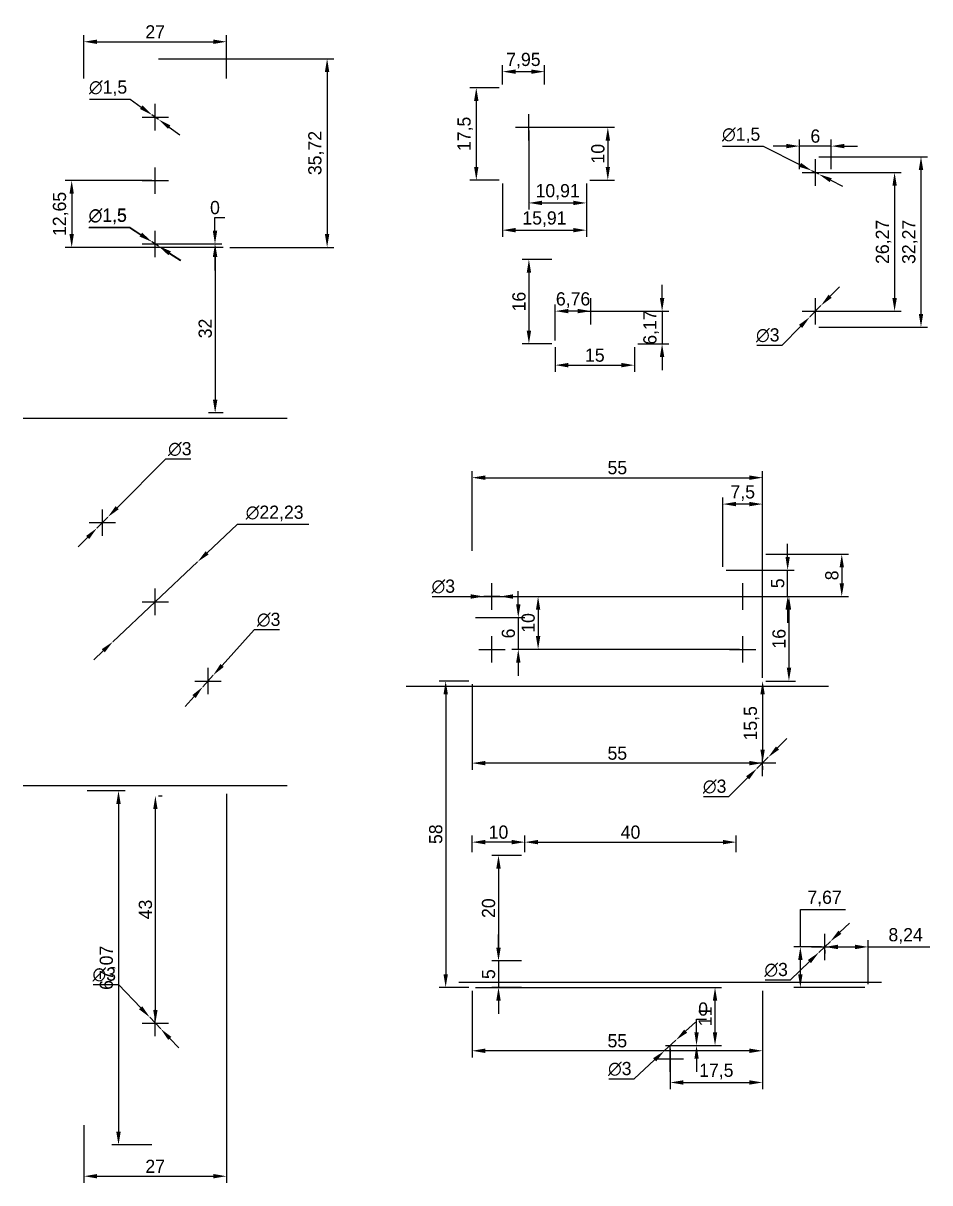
# Model space of a CAD drawing. Header units: millimetres. Extents: x 53 to 326, y 47 to 445.
# Drawn here: x 78.2 to 249.9, y 225 to 444.5 of the extents above; entities that cross this region are included whole.
import ezdxf

# ---------------------------------------------------------------- set-up
doc = ezdxf.new("R2010")
doc.units = ezdxf.units.MM
doc.header["$PDMODE"] = 34
doc.header["$PDSIZE"] = 3
doc.layers.add('Dimension', color=7, linetype='Continuous')
doc.dimstyles.new('ISO-25', dxfattribs={"dimtxt": 2.5, "dimasz": 2.5, "dimexe": 1.25, "dimexo": 0.625, "dimtad": 1, "dimtoh": 1, "dimtxsty": 'Standard', "dimcen": 2.5, "dimadec": 0, "dimazin": 0, "dimtfac": 1, "dimtmove": 0, "dimatfit": 3, "dimfxl": 0, "dimarcsym": 0})

# ---------------------------------------------------------------- blocks, each defined once
blk = doc.blocks.new('*D36')
at = {"layer": 'Defpoints', "color": 0}
for p in [(103.21, 437.82), (116.71, 402.1, 3), (135.76, 402.1)]:
    blk.add_point(p, dxfattribs=at)
at = {"layer": 'Dimension', "color": 0, "lineweight": -2}
for p, q in [((103.84, 437.82), (137.01, 437.82)), ((135.76, 435.32), (135.76, 404.6)), ((117.34, 402.1), (137.01, 402.1))]:
    blk.add_line(p, q, dxfattribs=at)
at = {"layer": 'Dimension', "color": 0}
for points in [[(135.34, 435.32), (136.17, 435.32), (135.76, 437.82)], [(135.34, 404.6), (136.17, 404.6), (135.76, 402.1)]]:
    blk.add_solid(points, dxfattribs=at)
at = {"layer": 'Dimension', "color": 0, "insert": (133.67, 419.96), "char_height": 2.5, "attachment_point": 5, "rotation": 90}
blk.add_mtext('35,72', dxfattribs=at)
blk = doc.blocks.new('*D37')
at = {"layer": 'Defpoints', "color": 0}
for p in [(218.21, 358.5), (163.21, 344), (218.21, 344)]:
    blk.add_point(p, dxfattribs=at)
at = {"layer": 'Dimension', "color": 0, "lineweight": -2}
for p, q in [((163.21, 344.63), (163.21, 359.75)), ((165.71, 358.5), (215.71, 358.5)), ((218.21, 344.63), (218.21, 359.75))]:
    blk.add_line(p, q, dxfattribs=at)
at = {"layer": 'Dimension', "color": 0}
for points in [[(165.71, 358.92), (165.71, 358.08), (163.21, 358.5)], [(215.71, 358.92), (215.71, 358.08), (218.21, 358.5)]]:
    blk.add_solid(points, dxfattribs=at)
at = {"layer": 'Dimension', "color": 0, "insert": (190.71, 360.38), "char_height": 2.5, "attachment_point": 5}
blk.add_mtext('55', dxfattribs=at)
blk = doc.blocks.new('*D38')
at = {"layer": 'Defpoints', "color": 0}
for p in [(210.71, 353.5), (210.71, 341, 3), (218.21, 320, 3)]:
    blk.add_point(p, dxfattribs=at)
at = {"layer": 'Dimension', "color": 0, "lineweight": -2}
for p, q in [((210.71, 341.63), (210.71, 354.75)), ((215.71, 353.5), (213.21, 353.5)), ((218.21, 320.63), (218.21, 354.75))]:
    blk.add_line(p, q, dxfattribs=at)
at = {"layer": 'Dimension', "color": 0}
for points in [[(213.21, 353.92), (213.21, 353.08), (210.71, 353.5)], [(215.71, 353.92), (215.71, 353.08), (218.21, 353.5)]]:
    blk.add_solid(points, dxfattribs=at)
at = {"layer": 'Dimension', "color": 0, "insert": (214.46, 355.58), "char_height": 2.5, "attachment_point": 5}
blk.add_mtext('7,5', dxfattribs=at)
blk = doc.blocks.new('*D39')
at = {"layer": 'Defpoints', "color": 0}
for p in [(218.21, 344), (212.96, 336), (233.21, 336)]:
    blk.add_point(p, dxfattribs=at)
at = {"layer": 'Dimension', "color": 0, "lineweight": -2}
for p, q in [((218.84, 344), (234.46, 344)), ((233.21, 341.5), (233.21, 338.5)), ((213.59, 336), (234.46, 336))]:
    blk.add_line(p, q, dxfattribs=at)
at = {"layer": 'Dimension', "color": 0}
for points in [[(232.8, 341.5), (233.63, 341.5), (233.21, 344)], [(232.8, 338.5), (233.63, 338.5), (233.21, 336)]]:
    blk.add_solid(points, dxfattribs=at)
at = {"layer": 'Dimension', "color": 0, "insert": (231.34, 340), "char_height": 2.5, "attachment_point": 5, "rotation": 90}
blk.add_mtext('8', dxfattribs=at)
blk = doc.blocks.new('*D40')
at = {"layer": 'Defpoints', "color": 0}
for p in [(210.71, 341, 3), (222.96, 341), (212.96, 336)]:
    blk.add_point(p, dxfattribs=at)
at = {"layer": 'Dimension', "color": 0, "lineweight": -2}
for p, q in [((222.96, 343.5), (222.96, 346)), ((211.34, 341), (224.21, 341)), ((222.96, 336), (222.96, 341)), ((213.59, 336), (224.21, 336)), ((222.96, 333.5), (222.96, 331))]:
    blk.add_line(p, q, dxfattribs=at)
at = {"layer": 'Dimension', "color": 0}
for points in [[(222.55, 343.5), (223.38, 343.5), (222.96, 341)], [(222.55, 333.5), (223.38, 333.5), (222.96, 336)]]:
    blk.add_solid(points, dxfattribs=at)
at = {"layer": 'Dimension', "color": 0, "insert": (221.09, 338.5), "char_height": 2.5, "attachment_point": 5, "rotation": 90}
blk.add_mtext('5', dxfattribs=at)
blk = doc.blocks.new('*D41')
at = {"layer": 'Defpoints', "color": 0}
for p in [(166.96, 336), (175.71, 326), (214.46, 326)]:
    blk.add_point(p, dxfattribs=at)
at = {"layer": 'Dimension', "color": 0, "lineweight": -2}
for p, q in [((167.59, 336), (176.96, 336)), ((175.71, 333.5), (175.71, 328.5)), ((213.84, 326), (174.46, 326))]:
    blk.add_line(p, q, dxfattribs=at)
at = {"layer": 'Dimension', "color": 0}
for points in [[(175.3, 333.5), (176.13, 333.5), (175.71, 336)], [(175.3, 328.5), (176.13, 328.5), (175.71, 326)]]:
    blk.add_solid(points, dxfattribs=at)
at = {"layer": 'Dimension', "color": 0, "insert": (173.84, 331), "char_height": 2.5, "attachment_point": 5, "rotation": 90}
blk.add_mtext('10', dxfattribs=at)
blk = doc.blocks.new('*D42')
at = {"layer": 'Defpoints', "color": 0}
for p in [(163.21, 332), (171.96, 326), (214.46, 326)]:
    blk.add_point(p, dxfattribs=at)
at = {"layer": 'Dimension', "color": 0, "lineweight": -2}
for p, q in [((171.96, 334.5), (171.96, 337)), ((163.84, 332), (173.21, 332)), ((171.96, 332), (171.96, 326)), ((213.84, 326), (170.71, 326)), ((171.96, 323.5), (171.96, 321))]:
    blk.add_line(p, q, dxfattribs=at)
at = {"layer": 'Dimension', "color": 0}
for points in [[(171.55, 334.5), (172.38, 334.5), (171.96, 332)], [(171.55, 323.5), (172.38, 323.5), (171.96, 326)]]:
    blk.add_solid(points, dxfattribs=at)
at = {"layer": 'Dimension', "color": 0, "insert": (170.09, 329), "char_height": 2.5, "attachment_point": 5, "rotation": 90}
blk.add_mtext('6', dxfattribs=at)
blk = doc.blocks.new('*D43')
at = {"layer": 'Defpoints', "color": 0}
for p in [(166.96, 336), (218.21, 320, 3), (223.21, 320)]:
    blk.add_point(p, dxfattribs=at)
at = {"layer": 'Dimension', "color": 0, "lineweight": -2}
for p, q in [((167.59, 336), (224.46, 336)), ((223.21, 333.5), (223.21, 322.5)), ((218.84, 320), (224.46, 320))]:
    blk.add_line(p, q, dxfattribs=at)
at = {"layer": 'Dimension', "color": 0}
for points in [[(222.8, 333.5), (223.63, 333.5), (223.21, 336)], [(222.8, 322.5), (223.63, 322.5), (223.21, 320)]]:
    blk.add_solid(points, dxfattribs=at)
at = {"layer": 'Dimension', "color": 0, "insert": (221.34, 328), "char_height": 2.5, "attachment_point": 5, "rotation": 90}
blk.add_mtext('16', dxfattribs=at)
blk = doc.blocks.new('*D44')
at = {"layer": 'Defpoints', "color": 0}
for p in [(163.21, 262), (209.21, 262), (199.21, 251)]:
    blk.add_point(p, dxfattribs=at)
at = {"layer": 'Dimension', "color": 0, "lineweight": -2}
for p, q in [((163.84, 262), (210.46, 262)), ((209.21, 253.5), (209.21, 259.5)), ((199.84, 251), (210.46, 251))]:
    blk.add_line(p, q, dxfattribs=at)
at = {"layer": 'Dimension', "color": 0}
for points in [[(208.8, 259.5), (209.63, 259.5), (209.21, 262)], [(208.8, 253.5), (209.63, 253.5), (209.21, 251)]]:
    blk.add_solid(points, dxfattribs=at)
at = {"layer": 'Dimension', "color": 0, "insert": (207.34, 256.5), "char_height": 2.5, "attachment_point": 5, "rotation": 90}
blk.add_mtext('11', dxfattribs=at)
blk = doc.blocks.new('*D45')
at = {"layer": 'Defpoints', "color": 0}
for p in [(163.21, 262), (218.21, 262), (163.21, 250)]:
    blk.add_point(p, dxfattribs=at)
at = {"layer": 'Dimension', "color": 0, "lineweight": -2}
for p, q in [((163.21, 261.38), (163.21, 248.75)), ((218.21, 261.38), (218.21, 248.75)), ((215.71, 250), (165.71, 250))]:
    blk.add_line(p, q, dxfattribs=at)
at = {"layer": 'Dimension', "color": 0}
for points in [[(165.71, 250.42), (165.71, 249.58), (163.21, 250)], [(215.71, 250.42), (215.71, 249.58), (218.21, 250)]]:
    blk.add_solid(points, dxfattribs=at)
at = {"layer": 'Dimension', "color": 0, "insert": (190.71, 251.88), "char_height": 2.5, "attachment_point": 5}
blk.add_mtext('55', dxfattribs=at)
blk = doc.blocks.new('*D46')
at = {"layer": 'Defpoints', "color": 0}
for p in [(218.21, 262), (200.71, 251), (218.21, 244)]:
    blk.add_point(p, dxfattribs=at)
at = {"layer": 'Dimension', "color": 0, "lineweight": -2}
for p, q in [((218.21, 261.38), (218.21, 242.75)), ((200.71, 250.38), (200.71, 242.75)), ((203.21, 244), (215.71, 244))]:
    blk.add_line(p, q, dxfattribs=at)
at = {"layer": 'Dimension', "color": 0}
for points in [[(203.21, 244.42), (203.21, 243.58), (200.71, 244)], [(215.71, 244.42), (215.71, 243.58), (218.21, 244)]]:
    blk.add_solid(points, dxfattribs=at)
at = {"layer": 'Dimension', "color": 0, "insert": (209.46, 246.08), "char_height": 2.5, "attachment_point": 5}
blk.add_mtext('17,5', dxfattribs=at)
blk = doc.blocks.new('*D47')
at = {"layer": 'Defpoints', "color": 0}
for p in [(199.21, 251), (200.71, 251), (205.71, 251)]:
    blk.add_point(p, dxfattribs=at)
at = {"layer": 'Dimension', "color": 0, "lineweight": -2}
for p, q in [((205.71, 253.5), (205.71, 256)), ((205.71, 256), (207.59, 256)), ((199.84, 251), (206.96, 251)), ((201.34, 251), (206.96, 251)), ((205.71, 248.5), (205.71, 246))]:
    blk.add_line(p, q, dxfattribs=at)
at = {"layer": 'Dimension', "color": 0}
for points in [[(205.3, 253.5), (206.13, 253.5), (205.71, 251)], [(205.3, 248.5), (206.13, 248.5), (205.71, 251)]]:
    blk.add_solid(points, dxfattribs=at)
at = {"layer": 'Dimension', "color": 0, "insert": (206.96, 257.88), "char_height": 2.5, "attachment_point": 5}
blk.add_mtext('0', dxfattribs=at)
blk = doc.blocks.new('*D48')
at = {"layer": 'Defpoints', "color": 0}
for p in [(173.21, 287), (168.21, 267), (173.21, 267)]:
    blk.add_point(p, dxfattribs=at)
at = {"layer": 'Dimension', "color": 0, "lineweight": -2}
for p, q in [((172.59, 287), (166.96, 287)), ((168.21, 284.5), (168.21, 269.5)), ((172.59, 267), (166.96, 267))]:
    blk.add_line(p, q, dxfattribs=at)
at = {"layer": 'Dimension', "color": 0}
for points in [[(167.8, 284.5), (168.63, 284.5), (168.21, 287)], [(167.8, 269.5), (168.63, 269.5), (168.21, 267)]]:
    blk.add_solid(points, dxfattribs=at)
at = {"layer": 'Dimension', "color": 0, "insert": (166.34, 277), "char_height": 2.5, "attachment_point": 5, "rotation": 90}
blk.add_mtext('20', dxfattribs=at)
blk = doc.blocks.new('*D49')
at = {"layer": 'Defpoints', "color": 0}
for p in [(213.21, 289.5), (173.21, 287), (213.21, 287)]:
    blk.add_point(p, dxfattribs=at)
at = {"layer": 'Dimension', "color": 0, "lineweight": -2}
for p, q in [((173.21, 287.62), (173.21, 290.75)), ((213.21, 287.62), (213.21, 290.75)), ((175.71, 289.5), (210.71, 289.5))]:
    blk.add_line(p, q, dxfattribs=at)
at = {"layer": 'Dimension', "color": 0}
for points in [[(175.71, 289.92), (175.71, 289.08), (173.21, 289.5)], [(210.71, 289.92), (210.71, 289.08), (213.21, 289.5)]]:
    blk.add_solid(points, dxfattribs=at)
at = {"layer": 'Dimension', "color": 0, "insert": (193.21, 291.38), "char_height": 2.5, "attachment_point": 5}
blk.add_mtext('40', dxfattribs=at)
blk = doc.blocks.new('*D50')
at = {"layer": 'Defpoints', "color": 0}
for p in [(173.21, 267), (168.21, 262), (173.21, 262)]:
    blk.add_point(p, dxfattribs=at)
at = {"layer": 'Dimension', "color": 0, "lineweight": -2}
for p, q in [((168.21, 269.5), (168.21, 272)), ((172.59, 267), (166.96, 267)), ((168.21, 267), (168.21, 262)), ((172.59, 262), (166.96, 262)), ((168.21, 259.5), (168.21, 257))]:
    blk.add_line(p, q, dxfattribs=at)
at = {"layer": 'Dimension', "color": 0}
for points in [[(167.8, 269.5), (168.63, 269.5), (168.21, 267)], [(167.8, 259.5), (168.63, 259.5), (168.21, 262)]]:
    blk.add_solid(points, dxfattribs=at)
at = {"layer": 'Dimension', "color": 0, "insert": (166.34, 264.5), "char_height": 2.5, "attachment_point": 5, "rotation": 90}
blk.add_mtext('5', dxfattribs=at)
blk = doc.blocks.new('*D51')
at = {"layer": 'Defpoints', "color": 0}
for p in [(163.21, 289.5), (163.21, 287), (173.21, 287)]:
    blk.add_point(p, dxfattribs=at)
at = {"layer": 'Dimension', "color": 0, "lineweight": -2}
for p, q in [((163.21, 287.62), (163.21, 290.75)), ((173.21, 287.62), (173.21, 290.75)), ((170.71, 289.5), (165.71, 289.5))]:
    blk.add_line(p, q, dxfattribs=at)
at = {"layer": 'Dimension', "color": 0}
for points in [[(165.71, 289.92), (165.71, 289.08), (163.21, 289.5)], [(170.71, 289.92), (170.71, 289.08), (173.21, 289.5)]]:
    blk.add_solid(points, dxfattribs=at)
at = {"layer": 'Dimension', "color": 0, "insert": (168.21, 291.38), "char_height": 2.5, "attachment_point": 5}
blk.add_mtext('10', dxfattribs=at)
blk = doc.blocks.new('*D52')
at = {"layer": 'Defpoints', "color": 0}
for p in [(163.21, 320), (158.21, 262), (163.21, 262)]:
    blk.add_point(p, dxfattribs=at)
at = {"layer": 'Dimension', "color": 0, "lineweight": -2}
for p, q in [((162.59, 320), (156.96, 320)), ((158.21, 317.5), (158.21, 264.5)), ((162.59, 262), (156.96, 262))]:
    blk.add_line(p, q, dxfattribs=at)
at = {"layer": 'Dimension', "color": 0}
for points in [[(157.8, 317.5), (158.63, 317.5), (158.21, 320)], [(157.8, 264.5), (158.63, 264.5), (158.21, 262)]]:
    blk.add_solid(points, dxfattribs=at)
at = {"layer": 'Dimension', "color": 0, "insert": (156.34, 291), "char_height": 2.5, "attachment_point": 5, "rotation": 90}
blk.add_mtext('58', dxfattribs=at)
blk = doc.blocks.new('*D53')
at = {"layer": 'Defpoints', "color": 0}
for p in [(229.98, 269.67), (225.37, 262), (238.21, 262)]:
    blk.add_point(p, dxfattribs=at)
at = {"layer": 'Dimension', "color": 0, "lineweight": -2}
for p, q in [((225.37, 269.67), (225.37, 276.75)), ((225.37, 276.75), (233.91, 276.75)), ((229.35, 269.67), (224.12, 269.67)), ((225.37, 264.5), (225.37, 267.17)), ((237.59, 262), (224.12, 262))]:
    blk.add_line(p, q, dxfattribs=at)
at = {"layer": 'Dimension', "color": 0}
for points in [[(224.95, 267.17), (225.79, 267.17), (225.37, 269.67)], [(224.95, 264.5), (225.79, 264.5), (225.37, 262)]]:
    blk.add_solid(points, dxfattribs=at)
at = {"layer": 'Dimension', "color": 0, "insert": (229.95, 278.83), "char_height": 2.5, "attachment_point": 5}
blk.add_mtext('7,67', dxfattribs=at)
blk = doc.blocks.new('*D54')
at = {"layer": 'Defpoints', "color": 0}
for p in [(218.21, 320), (218.21, 304.5), (218.22, 304.5)]:
    blk.add_point(p, dxfattribs=at)
at = {"layer": 'Dimension', "color": 0, "lineweight": -2}
for p, q in [((218.84, 320), (219.47, 320)), ((218.22, 317.5), (218.22, 307)), ((218.84, 304.5), (219.47, 304.5))]:
    blk.add_line(p, q, dxfattribs=at)
at = {"layer": 'Dimension', "color": 0}
for points in [[(217.8, 317.5), (218.63, 317.5), (218.22, 320)], [(217.8, 307), (218.63, 307), (218.22, 304.5)]]:
    blk.add_solid(points, dxfattribs=at)
at = {"layer": 'Dimension', "color": 0, "insert": (216.13, 312), "char_height": 2.5, "attachment_point": 5, "rotation": 90}
blk.add_mtext('15,5', dxfattribs=at)
blk = doc.blocks.new('*D55')
at = {"layer": 'Defpoints', "color": 0}
for p in [(229.98, 269.67), (229.98, 269.66), (238.21, 262)]:
    blk.add_point(p, dxfattribs=at)
at = {"layer": 'Dimension', "color": 0, "lineweight": -2}
for p, q in [((238.21, 262.63), (238.21, 270.91)), ((229.98, 269.04), (229.98, 268.41)), ((232.48, 269.66), (235.71, 269.66)), ((238.21, 269.66), (249.88, 269.66))]:
    blk.add_line(p, q, dxfattribs=at)
at = {"layer": 'Dimension', "color": 0}
for points in [[(232.48, 270.08), (232.48, 269.24), (229.98, 269.66)], [(235.71, 270.08), (235.71, 269.24), (238.21, 269.66)]]:
    blk.add_solid(points, dxfattribs=at)
at = {"layer": 'Dimension', "color": 0, "insert": (245.3, 271.74), "char_height": 2.5, "attachment_point": 5}
blk.add_mtext('8,24', dxfattribs=at)
blk = doc.blocks.new('*D56')
at = {"layer": 'Defpoints', "color": 0}
for p in [(163.21, 320), (163.21, 304.46), (218.21, 304.5)]:
    blk.add_point(p, dxfattribs=at)
at = {"layer": 'Dimension', "color": 0, "lineweight": -2}
for p, q in [((163.21, 319.38), (163.21, 303.21)), ((215.71, 304.46), (165.71, 304.46)), ((218.21, 303.88), (218.21, 303.21))]:
    blk.add_line(p, q, dxfattribs=at)
at = {"layer": 'Dimension', "color": 0}
for points in [[(165.71, 304.87), (165.71, 304.04), (163.21, 304.46)], [(215.71, 304.87), (215.71, 304.04), (218.21, 304.46)]]:
    blk.add_solid(points, dxfattribs=at)
at = {"layer": 'Dimension', "color": 0, "insert": (190.71, 306.33), "char_height": 2.5, "attachment_point": 5}
blk.add_mtext('55', dxfattribs=at)
blk = doc.blocks.new('*D57')
at = {"layer": 'Defpoints', "color": 0}
for p in [(228.21, 419.27), (228.21, 387), (248.21, 387)]:
    blk.add_point(p, dxfattribs=at)
at = {"layer": 'Dimension', "color": 0, "lineweight": -2}
for p, q in [((228.84, 419.27), (249.46, 419.27)), ((248.21, 416.77), (248.21, 389.5)), ((228.84, 387), (249.46, 387))]:
    blk.add_line(p, q, dxfattribs=at)
at = {"layer": 'Dimension', "color": 0}
for points in [[(247.8, 416.77), (248.63, 416.77), (248.21, 419.27)], [(247.8, 389.5), (248.63, 389.5), (248.21, 387)]]:
    blk.add_solid(points, dxfattribs=at)
at = {"layer": 'Dimension', "color": 0, "insert": (246.13, 403.14), "char_height": 2.5, "attachment_point": 5, "rotation": 90}
blk.add_mtext('32,27', dxfattribs=at)
blk = doc.blocks.new('*D58')
at = {"layer": 'Defpoints', "color": 0}
for p in [(228.21, 416.27), (228.21, 390), (243.21, 390)]:
    blk.add_point(p, dxfattribs=at)
at = {"layer": 'Dimension', "color": 0, "lineweight": -2}
for p, q in [((228.84, 416.27), (244.46, 416.27)), ((243.21, 413.77), (243.21, 392.5)), ((228.84, 390), (244.46, 390))]:
    blk.add_line(p, q, dxfattribs=at)
at = {"layer": 'Dimension', "color": 0}
for points in [[(242.8, 413.77), (243.63, 413.77), (243.21, 416.27)], [(242.8, 392.5), (243.63, 392.5), (243.21, 390)]]:
    blk.add_solid(points, dxfattribs=at)
at = {"layer": 'Dimension', "color": 0, "insert": (241.13, 403.14), "char_height": 2.5, "attachment_point": 5, "rotation": 90}
blk.add_mtext('26,27', dxfattribs=at)
blk = doc.blocks.new('*D59')
at = {"layer": 'Defpoints', "color": 0}
for p in [(225.21, 421.27), (225.21, 416.27), (231.21, 416.27)]:
    blk.add_point(p, dxfattribs=at)
at = {"layer": 'Dimension', "color": 0, "lineweight": -2}
for p, q in [((225.21, 416.9), (225.21, 422.52)), ((231.21, 416.9), (231.21, 422.52)), ((222.71, 421.27), (220.21, 421.27)), ((231.21, 421.27), (225.21, 421.27)), ((233.71, 421.27), (236.21, 421.27))]:
    blk.add_line(p, q, dxfattribs=at)
at = {"layer": 'Dimension', "color": 0}
for points in [[(222.71, 421.69), (222.71, 420.86), (225.21, 421.27)], [(233.71, 421.69), (233.71, 420.86), (231.21, 421.27)]]:
    blk.add_solid(points, dxfattribs=at)
at = {"layer": 'Dimension', "color": 0, "insert": (228.21, 423.15), "char_height": 2.5, "attachment_point": 5}
blk.add_mtext('6', dxfattribs=at)
blk = doc.blocks.new('*D60')
at = {"layer": 'Defpoints', "color": 0}
for p in [(227.54, 416.61), (228.88, 415.94)]:
    blk.add_point(p, dxfattribs=at)
at = {"layer": 'Dimension', "color": 0, "lineweight": -2}
for p, q in [((210.62, 421.23), (218.33, 421.23)), ((218.33, 421.23), (225.31, 417.73)), ((228.88, 415.94), (227.54, 416.61)), ((231.12, 414.82), (233.36, 413.7))]:
    blk.add_line(p, q, dxfattribs=at)
at = {"layer": 'Dimension', "color": 0}
for points in [[(225.49, 418.1), (225.12, 417.36), (227.54, 416.61)], [(231.31, 415.19), (230.93, 414.45), (228.88, 415.94)]]:
    blk.add_solid(points, dxfattribs=at)
at = {"layer": 'Dimension', "color": 0, "insert": (214.16, 423.31), "char_height": 2.5, "attachment_point": 5}
blk.add_mtext('∅1,5', dxfattribs=at)
blk = doc.blocks.new('*D61')
at = {"layer": 'Defpoints', "color": 0}
for p in [(229.26, 391.07), (227.16, 388.93)]:
    blk.add_point(p, dxfattribs=at)
at = {"layer": 'Dimension', "color": 0, "lineweight": -2}
for p, q in [((231.01, 392.86), (232.76, 394.64)), ((229.26, 391.07), (227.16, 388.93)), ((221.91, 383.57), (225.41, 387.14)), ((217.12, 383.57), (221.91, 383.57))]:
    blk.add_line(p, q, dxfattribs=at)
at = {"layer": 'Dimension', "color": 0}
for points in [[(230.72, 393.15), (231.31, 392.56), (229.26, 391.07)], [(225.12, 387.44), (225.71, 386.85), (227.16, 388.93)]]:
    blk.add_solid(points, dxfattribs=at)
at = {"layer": 'Dimension', "color": 0, "insert": (219.2, 385.45), "char_height": 2.5, "attachment_point": 5}
blk.add_mtext('∅3', dxfattribs=at)
blk = doc.blocks.new('*D62')
at = {"layer": 'Defpoints', "color": 0}
for p in [(201.82, 252.02), (199.61, 249.98)]:
    blk.add_point(p, dxfattribs=at)
at = {"layer": 'Dimension', "color": 0, "lineweight": -2}
for p, q in [((203.65, 253.72), (205.49, 255.41)), ((201.82, 252.02), (199.61, 249.98)), ((193.89, 244.69), (197.78, 248.28)), ((189.1, 244.69), (193.89, 244.69))]:
    blk.add_line(p, q, dxfattribs=at)
at = {"layer": 'Dimension', "color": 0}
for points in [[(203.37, 254.02), (203.93, 253.41), (201.82, 252.02)], [(197.5, 248.59), (198.06, 247.98), (199.61, 249.98)]]:
    blk.add_solid(points, dxfattribs=at)
at = {"layer": 'Dimension', "color": 0, "insert": (191.18, 246.56), "char_height": 2.5, "attachment_point": 5}
blk.add_mtext('∅3', dxfattribs=at)
blk = doc.blocks.new('*D63')
at = {"layer": 'Defpoints', "color": 0}
for p in [(231.06, 270.71), (228.89, 268.63)]:
    blk.add_point(p, dxfattribs=at)
at = {"layer": 'Dimension', "color": 0, "lineweight": -2}
for p, q in [((232.86, 272.44), (234.66, 274.17)), ((231.06, 270.71), (228.89, 268.63)), ((223.49, 263.43), (227.09, 266.9)), ((218.7, 263.43), (223.49, 263.43))]:
    blk.add_line(p, q, dxfattribs=at)
at = {"layer": 'Dimension', "color": 0}
for points in [[(232.57, 272.74), (233.15, 272.14), (231.06, 270.71)], [(226.8, 267.2), (227.38, 266.6), (228.89, 268.63)]]:
    blk.add_solid(points, dxfattribs=at)
at = {"layer": 'Dimension', "color": 0, "insert": (220.78, 265.31), "char_height": 2.5, "attachment_point": 5}
blk.add_mtext('∅3', dxfattribs=at)
blk = doc.blocks.new('*D64')
at = {"layer": 'Defpoints', "color": 0}
for p in [(219.28, 305.56), (217.15, 303.44)]:
    blk.add_point(p, dxfattribs=at)
at = {"layer": 'Dimension', "color": 0, "lineweight": -2}
for p, q in [((221.04, 307.33), (222.81, 309.09)), ((219.28, 305.56), (217.15, 303.44)), ((211.85, 298.14), (215.38, 301.67)), ((207.06, 298.14), (211.85, 298.14))]:
    blk.add_line(p, q, dxfattribs=at)
at = {"layer": 'Dimension', "color": 0}
for points in [[(220.75, 307.62), (221.34, 307.03), (219.28, 305.56)], [(215.09, 301.97), (215.68, 301.38), (217.15, 303.44)]]:
    blk.add_solid(points, dxfattribs=at)
at = {"layer": 'Dimension', "color": 0, "insert": (209.14, 300.01), "char_height": 2.5, "attachment_point": 5}
blk.add_mtext('∅3', dxfattribs=at)
blk = doc.blocks.new('*D65')
at = {"layer": 'Defpoints', "color": 0}
for p in [(165.46, 336), (168.46, 336)]:
    blk.add_point(p, dxfattribs=at)
at = {"layer": 'Dimension', "color": 0, "lineweight": -2}
for p, q in [((155.67, 336.01), (160.46, 336.01)), ((160.46, 336.01), (162.96, 336)), ((168.46, 336), (165.46, 336)), ((170.96, 336), (173.46, 335.99))]:
    blk.add_line(p, q, dxfattribs=at)
at = {"layer": 'Dimension', "color": 0}
for points in [[(162.96, 336.42), (162.96, 335.59), (165.46, 336)], [(170.96, 336.41), (170.96, 335.58), (168.46, 336)]]:
    blk.add_solid(points, dxfattribs=at)
at = {"layer": 'Dimension', "color": 0, "insert": (157.76, 337.88), "char_height": 2.5, "attachment_point": 5}
blk.add_mtext('∅3', dxfattribs=at)
blk = doc.blocks.new('*D66')
at = {"layer": 'Defpoints', "color": 0}
for p in [(103.21, 402.75), (103.21, 402.75), (114.53, 402.75)]:
    blk.add_point(p, dxfattribs=at)
at = {"layer": 'Dimension', "color": 0, "lineweight": -2}
for p, q in [((114.53, 405.25), (114.53, 407.75)), ((114.53, 407.75), (116.41, 407.75)), ((103.84, 402.75), (115.78, 402.75)), ((103.84, 402.75), (115.78, 402.75)), ((114.53, 400.25), (114.53, 397.75))]:
    blk.add_line(p, q, dxfattribs=at)
at = {"layer": 'Dimension', "color": 0}
for points in [[(114.12, 405.25), (114.95, 405.25), (114.53, 402.75)], [(114.12, 400.25), (114.95, 400.25), (114.53, 402.75)]]:
    blk.add_solid(points, dxfattribs=at)
at = {"layer": 'Dimension', "color": 0, "insert": (114.53, 409.62), "char_height": 2.5, "attachment_point": 5}
blk.add_mtext('0', dxfattribs=at)
blk = doc.blocks.new('*D67')
at = {"layer": 'Defpoints', "color": 0}
for p in [(102.6, 427.18), (103.83, 426.32)]:
    blk.add_point(p, dxfattribs=at)
at = {"layer": 'Dimension', "color": 0, "lineweight": -2}
for p, q in [((90.75, 430.13), (98.46, 430.13)), ((98.46, 430.13), (100.57, 428.63)), ((103.83, 426.32), (102.6, 427.18)), ((105.86, 424.87), (107.9, 423.42))]:
    blk.add_line(p, q, dxfattribs=at)
at = {"layer": 'Dimension', "color": 0}
for points in [[(100.81, 428.97), (100.32, 428.3), (102.6, 427.18)], [(106.1, 425.2), (105.62, 424.53), (103.83, 426.32)]]:
    blk.add_solid(points, dxfattribs=at)
at = {"layer": 'Dimension', "color": 0, "insert": (94.29, 432.22), "char_height": 2.5, "attachment_point": 5}
blk.add_mtext('∅1,5', dxfattribs=at)
blk = doc.blocks.new('*D68')
at = {"layer": 'Defpoints', "color": 0}
for p in [(102.58, 403.15), (103.85, 402.35)]:
    blk.add_point(p, dxfattribs=at)
at = {"layer": 'Dimension', "color": 0, "lineweight": -2}
for p, q in [((90.66, 405.84), (98.37, 405.84)), ((98.37, 405.84), (100.47, 404.5)), ((103.85, 402.35), (102.58, 403.15)), ((105.95, 401), (108.06, 399.66))]:
    blk.add_line(p, q, dxfattribs=at)
at = {"layer": 'Dimension', "color": 0}
for points in [[(100.7, 404.85), (100.25, 404.15), (102.58, 403.15)], [(106.18, 401.35), (105.73, 400.65), (103.85, 402.35)]]:
    blk.add_solid(points, dxfattribs=at)
at = {"layer": 'Dimension', "color": 0, "insert": (94.2, 407.93), "char_height": 2.5, "attachment_point": 5}
blk.add_mtext('∅1,5', dxfattribs=at)
blk = doc.blocks.new('*D69')
at = {"layer": 'Defpoints', "color": 0}
for p in [(102.59, 403.16), (103.84, 402.34)]:
    blk.add_point(p, dxfattribs=at)
at = {"layer": 'Dimension', "color": 0, "lineweight": -2}
for p, q in [((90.7, 405.9), (98.41, 405.9)), ((98.41, 405.9), (100.5, 404.53)), ((103.84, 402.34), (102.59, 403.16)), ((105.93, 400.97), (108.02, 399.6))]:
    blk.add_line(p, q, dxfattribs=at)
at = {"layer": 'Dimension', "color": 0}
for points in [[(100.72, 404.88), (100.27, 404.18), (102.59, 403.16)], [(106.16, 401.32), (105.7, 400.62), (103.84, 402.34)]]:
    blk.add_solid(points, dxfattribs=at)
at = {"layer": 'Dimension', "color": 0, "insert": (94.24, 407.99), "char_height": 2.5, "attachment_point": 5}
blk.add_mtext('∅1,5', dxfattribs=at)
blk = doc.blocks.new('*D70')
at = {"layer": 'Defpoints', "color": 0}
for p in [(103.21, 402.75), (114.56, 370.75), (116.71, 370.75)]:
    blk.add_point(p, dxfattribs=at)
at = {"layer": 'Dimension', "color": 0, "lineweight": -2}
for p, q in [((103.84, 402.75), (115.81, 402.75)), ((114.56, 400.25), (114.56, 373.25)), ((116.09, 370.75), (113.31, 370.75))]:
    blk.add_line(p, q, dxfattribs=at)
at = {"layer": 'Dimension', "color": 0}
for points in [[(114.15, 400.25), (114.98, 400.25), (114.56, 402.75)], [(114.15, 373.25), (114.98, 373.25), (114.56, 370.75)]]:
    blk.add_solid(points, dxfattribs=at)
at = {"layer": 'Dimension', "color": 0, "insert": (112.69, 386.75), "char_height": 2.5, "attachment_point": 5, "rotation": 90}
blk.add_mtext('32', dxfattribs=at)
blk = doc.blocks.new('*D71')
at = {"layer": 'Defpoints', "color": 0}
for p in [(103.21, 414.75), (87.4, 402.1), (116.71, 402.1, 3)]:
    blk.add_point(p, dxfattribs=at)
at = {"layer": 'Dimension', "color": 0, "lineweight": -2}
for p, q in [((102.59, 414.75), (86.15, 414.75)), ((87.4, 412.25), (87.4, 404.6)), ((116.09, 402.1), (86.15, 402.1))]:
    blk.add_line(p, q, dxfattribs=at)
at = {"layer": 'Dimension', "color": 0}
for points in [[(86.98, 412.25), (87.81, 412.25), (87.4, 414.75)], [(86.98, 404.6), (87.81, 404.6), (87.4, 402.1)]]:
    blk.add_solid(points, dxfattribs=at)
at = {"layer": 'Dimension', "color": 0, "insert": (85.31, 408.43), "char_height": 2.5, "attachment_point": 5, "rotation": 90}
blk.add_mtext('12,65', dxfattribs=at)
blk = doc.blocks.new('*D72')
at = {"layer": 'Defpoints', "color": 0}
for p in [(94.25, 351.05, 2.74), (92.17, 348.95, 3.26)]:
    blk.add_point(p, dxfattribs=at)
at = {"layer": 'Dimension', "color": 0, "lineweight": -2}
for p, q in [((105.16, 362.03), (96.02, 352.82)), ((109.95, 362.03), (105.16, 362.03)), ((92.17, 348.95), (94.25, 351.05)), ((90.41, 347.18), (88.65, 345.4))]:
    blk.add_line(p, q, dxfattribs=at)
at = {"layer": 'Dimension', "color": 0}
for points in [[(95.72, 353.12), (96.31, 352.53), (94.25, 351.05)], [(90.12, 347.47), (90.71, 346.88), (92.17, 348.95)]]:
    blk.add_solid(points, dxfattribs=at)
at = {"layer": 'Dimension', "color": 0, "insert": (107.87, 363.91), "char_height": 2.5, "attachment_point": 5}
blk.add_mtext('∅3', dxfattribs=at)
blk = doc.blocks.new('*D73')
at = {"layer": 'Defpoints', "color": 0}
for p in [(114.19, 321.09, 2.66), (112.23, 318.91, 3.34)]:
    blk.add_point(p, dxfattribs=at)
at = {"layer": 'Dimension', "color": 0, "lineweight": -2}
for p, q in [((121.98, 329.72), (115.87, 322.94)), ((126.77, 329.72), (121.98, 329.72)), ((112.23, 318.91), (114.19, 321.09)), ((110.56, 317.06), (108.89, 315.2))]:
    blk.add_line(p, q, dxfattribs=at)
at = {"layer": 'Dimension', "color": 0}
for points in [[(115.56, 323.22), (116.18, 322.66), (114.19, 321.09)], [(110.25, 317.34), (110.87, 316.78), (112.23, 318.91)]]:
    blk.add_solid(points, dxfattribs=at)
at = {"layer": 'Dimension', "color": 0, "insert": (124.69, 331.6), "char_height": 2.5, "attachment_point": 5}
blk.add_mtext('∅3', dxfattribs=at)
blk = doc.blocks.new('*D74')
at = {"layer": 'Defpoints', "color": 0}
for p in [(111.22, 342.55, 1.45), (95.2, 327.45, 4.55)]:
    blk.add_point(p, dxfattribs=at)
at = {"layer": 'Dimension', "color": 0, "lineweight": -2}
for p, q in [((118.75, 349.64), (113.04, 344.26)), ((132.29, 349.64), (118.75, 349.64)), ((95.2, 327.45), (111.22, 342.55)), ((93.38, 325.74), (91.57, 324.02))]:
    blk.add_line(p, q, dxfattribs=at)
at = {"layer": 'Dimension', "color": 0}
for points in [[(112.76, 344.57), (113.33, 343.96), (111.22, 342.55)], [(93.1, 326.04), (93.67, 325.43), (95.2, 327.45)]]:
    blk.add_solid(points, dxfattribs=at)
at = {"layer": 'Dimension', "color": 0, "insert": (125.83, 351.73), "char_height": 2.5, "attachment_point": 5}
blk.add_mtext('∅22,23', dxfattribs=at)
blk = doc.blocks.new('*D75')
at = {"layer": 'Defpoints', "color": 0}
for p in [(89.71, 299.25), (96.26, 232.18), (103.21, 232.18)]:
    blk.add_point(p, dxfattribs=at)
at = {"layer": 'Dimension', "color": 0, "lineweight": -2}
for p, q in [((90.34, 299.25), (97.51, 299.25)), ((96.26, 296.75), (96.26, 234.68)), ((102.59, 232.18), (95.01, 232.18))]:
    blk.add_line(p, q, dxfattribs=at)
at = {"layer": 'Dimension', "color": 0}
for points in [[(95.84, 296.75), (96.68, 296.75), (96.26, 299.25)], [(95.84, 234.68), (96.68, 234.68), (96.26, 232.18)]]:
    blk.add_solid(points, dxfattribs=at)
at = {"layer": 'Dimension', "color": 0, "insert": (94.18, 265.71), "char_height": 2.5, "attachment_point": 5, "rotation": 90}
blk.add_mtext('67,07', dxfattribs=at)
blk = doc.blocks.new('*D76')
at = {"layer": 'Defpoints', "color": 0}
for p in [(103.21, 298.25), (103.25, 298.25), (103.21, 255.25)]:
    blk.add_point(p, dxfattribs=at)
at = {"layer": 'Dimension', "color": 0, "lineweight": -2}
for p, q in [((103.84, 298.25), (104.5, 298.25)), ((103.25, 257.75), (103.25, 295.75)), ((103.84, 255.25), (104.5, 255.25))]:
    blk.add_line(p, q, dxfattribs=at)
at = {"layer": 'Dimension', "color": 0}
for points in [[(102.83, 295.75), (103.66, 295.75), (103.25, 298.25)], [(102.83, 257.75), (103.66, 257.75), (103.25, 255.25)]]:
    blk.add_solid(points, dxfattribs=at)
at = {"layer": 'Dimension', "color": 0, "insert": (101.37, 276.75), "char_height": 2.5, "attachment_point": 5, "rotation": 90}
blk.add_mtext('43', dxfattribs=at)
blk = doc.blocks.new('*D77')
at = {"layer": 'Defpoints', "color": 0}
for p in [(102.18, 256.34), (104.25, 254.16)]:
    blk.add_point(p, dxfattribs=at)
at = {"layer": 'Dimension', "color": 0, "lineweight": -2}
for p, q in [((91.47, 262.55), (96.27, 262.55)), ((96.27, 262.55), (100.46, 258.15)), ((104.25, 254.16), (102.18, 256.34)), ((105.97, 252.35), (107.69, 250.54))]:
    blk.add_line(p, q, dxfattribs=at)
at = {"layer": 'Dimension', "color": 0}
for points in [[(100.76, 258.43), (100.15, 257.86), (102.18, 256.34)], [(106.27, 252.64), (105.67, 252.07), (104.25, 254.16)]]:
    blk.add_solid(points, dxfattribs=at)
at = {"layer": 'Dimension', "color": 0, "insert": (93.56, 264.43), "char_height": 2.5, "attachment_point": 5}
blk.add_mtext('∅3', dxfattribs=at)
blk = doc.blocks.new('*D78')
at = {"layer": 'Defpoints', "color": 0}
for p in [(116.71, 299.25), (89.71, 236.54), (116.71, 226.25)]:
    blk.add_point(p, dxfattribs=at)
at = {"layer": 'Dimension', "color": 0, "lineweight": -2}
for p, q in [((116.71, 298.62), (116.71, 225)), ((89.71, 235.92), (89.71, 225)), ((92.21, 226.25), (114.21, 226.25))]:
    blk.add_line(p, q, dxfattribs=at)
at = {"layer": 'Dimension', "color": 0}
for points in [[(92.21, 226.67), (92.21, 225.84), (89.71, 226.25)], [(114.21, 226.67), (114.21, 225.84), (116.71, 226.25)]]:
    blk.add_solid(points, dxfattribs=at)
at = {"layer": 'Dimension', "color": 0, "insert": (103.21, 228.13), "char_height": 2.5, "attachment_point": 5}
blk.add_mtext('27', dxfattribs=at)
blk = doc.blocks.new('*D79')
at = {"layer": 'Defpoints', "color": 0}
for p in [(116.71, 441.03), (89.71, 433.46), (116.71, 433.46)]:
    blk.add_point(p, dxfattribs=at)
at = {"layer": 'Dimension', "color": 0, "lineweight": -2}
for p, q in [((89.71, 434.08), (89.71, 442.28)), ((116.71, 434.08), (116.71, 442.28)), ((92.21, 441.03), (114.21, 441.03))]:
    blk.add_line(p, q, dxfattribs=at)
at = {"layer": 'Dimension', "color": 0}
for points in [[(92.21, 441.44), (92.21, 440.61), (89.71, 441.03)], [(114.21, 441.44), (114.21, 440.61), (116.71, 441.03)]]:
    blk.add_solid(points, dxfattribs=at)
at = {"layer": 'Dimension', "color": 0, "insert": (103.21, 442.9), "char_height": 2.5, "attachment_point": 5}
blk.add_mtext('27', dxfattribs=at)
blk = doc.blocks.new('*D80')
at = {"layer": 'Defpoints', "color": 0}
for p in [(168.95, 432.33), (164.01, 414.83), (168.95, 414.83)]:
    blk.add_point(p, dxfattribs=at)
at = {"layer": 'Dimension', "color": 0, "lineweight": -2}
for p, q in [((168.33, 432.33), (162.76, 432.33)), ((164.01, 429.83), (164.01, 417.33)), ((168.33, 414.83), (162.76, 414.83))]:
    blk.add_line(p, q, dxfattribs=at)
at = {"layer": 'Dimension', "color": 0}
for points in [[(163.59, 429.83), (164.42, 429.83), (164.01, 432.33)], [(163.59, 417.33), (164.42, 417.33), (164.01, 414.83)]]:
    blk.add_solid(points, dxfattribs=at)
at = {"layer": 'Dimension', "color": 0, "insert": (161.92, 423.58), "char_height": 2.5, "attachment_point": 5, "rotation": 90}
blk.add_mtext('17,5', dxfattribs=at)
blk = doc.blocks.new('*D81')
at = {"layer": 'Defpoints', "color": 0}
for p in [(168.95, 414.83), (184.86, 414.83), (184.86, 405.36)]:
    blk.add_point(p, dxfattribs=at)
at = {"layer": 'Dimension', "color": 0, "lineweight": -2}
for p, q in [((168.95, 414.21), (168.95, 404.11)), ((184.86, 414.21), (184.86, 404.11)), ((171.45, 405.36), (182.36, 405.36))]:
    blk.add_line(p, q, dxfattribs=at)
at = {"layer": 'Dimension', "color": 0}
for points in [[(171.45, 405.77), (171.45, 404.94), (168.95, 405.36)], [(182.36, 405.77), (182.36, 404.94), (184.86, 405.36)]]:
    blk.add_solid(points, dxfattribs=at)
at = {"layer": 'Dimension', "color": 0, "insert": (176.91, 407.44), "char_height": 2.5, "attachment_point": 5}
blk.add_mtext('15,91', dxfattribs=at)
blk = doc.blocks.new('*D82')
at = {"layer": 'Defpoints', "color": 0}
for p in [(176.91, 435.37), (168.95, 432.33), (176.91, 432.33)]:
    blk.add_point(p, dxfattribs=at)
at = {"layer": 'Dimension', "color": 0, "lineweight": -2}
for p, q in [((168.95, 432.96), (168.95, 436.62)), ((171.45, 435.37), (174.41, 435.37)), ((176.91, 432.96), (176.91, 436.62))]:
    blk.add_line(p, q, dxfattribs=at)
at = {"layer": 'Dimension', "color": 0}
for points in [[(171.45, 435.78), (171.45, 434.95), (168.95, 435.37)], [(174.41, 435.78), (174.41, 434.95), (176.91, 435.37)]]:
    blk.add_solid(points, dxfattribs=at)
at = {"layer": 'Dimension', "color": 0, "insert": (172.93, 437.45), "char_height": 2.5, "attachment_point": 5}
blk.add_mtext('7,95', dxfattribs=at)
blk = doc.blocks.new('*D83')
at = {"layer": 'Defpoints', "color": 0}
for p in [(173.95, 424.83), (184.86, 414.83), (188.91, 414.83)]:
    blk.add_point(p, dxfattribs=at)
at = {"layer": 'Dimension', "color": 0, "lineweight": -2}
for p, q in [((174.58, 424.83), (190.16, 424.83)), ((188.91, 422.33), (188.91, 417.33)), ((185.49, 414.83), (190.16, 414.83))]:
    blk.add_line(p, q, dxfattribs=at)
at = {"layer": 'Dimension', "color": 0}
for points in [[(188.5, 422.33), (189.33, 422.33), (188.91, 424.83)], [(188.5, 417.33), (189.33, 417.33), (188.91, 414.83)]]:
    blk.add_solid(points, dxfattribs=at)
at = {"layer": 'Dimension', "color": 0, "insert": (187.04, 419.83), "char_height": 2.5, "attachment_point": 5, "rotation": 90}
blk.add_mtext('10', dxfattribs=at)
blk = doc.blocks.new('*D84')
at = {"layer": 'Defpoints', "color": 0}
for p in [(173.95, 424.83), (184.86, 414.83), (184.86, 410.51)]:
    blk.add_point(p, dxfattribs=at)
at = {"layer": 'Dimension', "color": 0, "lineweight": -2}
for p, q in [((173.95, 424.21), (173.95, 409.26)), ((184.86, 414.21), (184.86, 409.26)), ((176.45, 410.51), (182.36, 410.51))]:
    blk.add_line(p, q, dxfattribs=at)
at = {"layer": 'Dimension', "color": 0}
for points in [[(176.45, 410.93), (176.45, 410.1), (173.95, 410.51)], [(182.36, 410.93), (182.36, 410.1), (184.86, 410.51)]]:
    blk.add_solid(points, dxfattribs=at)
at = {"layer": 'Dimension', "color": 0, "insert": (179.41, 412.6), "char_height": 2.5, "attachment_point": 5}
blk.add_mtext('10,91', dxfattribs=at)
blk = doc.blocks.new('*D85')
at = {"layer": 'Defpoints', "color": 0}
for p in [(178.95, 399.83), (173.97, 383.83), (178.95, 383.83)]:
    blk.add_point(p, dxfattribs=at)
at = {"layer": 'Dimension', "color": 0, "lineweight": -2}
for p, q in [((178.33, 399.83), (172.72, 399.83)), ((173.97, 397.33), (173.97, 386.33)), ((178.33, 383.83), (172.72, 383.83))]:
    blk.add_line(p, q, dxfattribs=at)
at = {"layer": 'Dimension', "color": 0}
for points in [[(173.56, 397.33), (174.39, 397.33), (173.97, 399.83)], [(173.56, 386.33), (174.39, 386.33), (173.97, 383.83)]]:
    blk.add_solid(points, dxfattribs=at)
at = {"layer": 'Dimension', "color": 0, "insert": (172.1, 391.83), "char_height": 2.5, "attachment_point": 5, "rotation": 90}
blk.add_mtext('16', dxfattribs=at)
blk = doc.blocks.new('*D86')
at = {"layer": 'Defpoints', "color": 0}
for p in [(178.95, 383.83), (193.95, 383.83), (193.95, 379.8)]:
    blk.add_point(p, dxfattribs=at)
at = {"layer": 'Dimension', "color": 0, "lineweight": -2}
for p, q in [((178.95, 383.21), (178.95, 378.55)), ((193.95, 383.21), (193.95, 378.55)), ((181.45, 379.8), (191.45, 379.8))]:
    blk.add_line(p, q, dxfattribs=at)
at = {"layer": 'Dimension', "color": 0}
for points in [[(181.45, 380.22), (181.45, 379.38), (178.95, 379.8)], [(191.45, 380.22), (191.45, 379.38), (193.95, 379.8)]]:
    blk.add_solid(points, dxfattribs=at)
at = {"layer": 'Dimension', "color": 0, "insert": (186.45, 381.68), "char_height": 2.5, "attachment_point": 5}
blk.add_mtext('15', dxfattribs=at)
blk = doc.blocks.new('*D87')
at = {"layer": 'Defpoints', "color": 0}
for p in [(178.95, 390.03), (185.71, 390), (178.95, 383.83)]:
    blk.add_point(p, dxfattribs=at)
at = {"layer": 'Dimension', "color": 0, "lineweight": -2}
for p, q in [((178.95, 384.46), (178.95, 391.28)), ((185.71, 390.63), (185.71, 391.28)), ((183.21, 390.03), (181.45, 390.03))]:
    blk.add_line(p, q, dxfattribs=at)
at = {"layer": 'Dimension', "color": 0}
for points in [[(181.45, 390.45), (181.45, 389.62), (178.95, 390.03)], [(183.21, 390.45), (183.21, 389.62), (185.71, 390.03)]]:
    blk.add_solid(points, dxfattribs=at)
at = {"layer": 'Dimension', "color": 0, "insert": (182.33, 392.12), "char_height": 2.5, "attachment_point": 5}
blk.add_mtext('6,76', dxfattribs=at)
blk = doc.blocks.new('*D88')
at = {"layer": 'Defpoints', "color": 0}
for p in [(185.71, 390), (193.95, 383.83), (199.19, 383.83)]:
    blk.add_point(p, dxfattribs=at)
at = {"layer": 'Dimension', "color": 0, "lineweight": -2}
for p, q in [((199.19, 392.5), (199.19, 395)), ((186.34, 390), (200.44, 390)), ((199.19, 390), (199.19, 383.83)), ((194.58, 383.83), (200.44, 383.83)), ((199.19, 381.33), (199.19, 378.83))]:
    blk.add_line(p, q, dxfattribs=at)
at = {"layer": 'Dimension', "color": 0}
for points in [[(198.77, 392.5), (199.61, 392.5), (199.19, 390)], [(198.77, 381.33), (199.61, 381.33), (199.19, 383.83)]]:
    blk.add_solid(points, dxfattribs=at)
at = {"layer": 'Dimension', "color": 0, "insert": (197.11, 386.92), "char_height": 2.5, "attachment_point": 5, "rotation": 90}
blk.add_mtext('6,17', dxfattribs=at)

msp = doc.modelspace()

# ---------------------------------------------------------------- linework, layer by layer
at = {"color": 2}
for p, q in [((103.214, 424.25), (103.214, 429.25)), ((100.714, 426.75), (105.714, 426.75)), ((173.952, 422.332), (173.952, 427.332)), ((171.452, 424.832), (176.452, 424.832)), ((103.214, 412.25), (103.214, 417.25)), ((228.214, 413.774), (228.214, 418.774)), ((225.714, 416.274), (230.714, 416.274)), ((100.714, 414.75), (105.714, 414.75)), ((103.214, 400.25), (103.214, 405.25)), ((100.714, 402.75), (105.714, 402.75)), ((185.714, 387.5, 3.5), (185.714, 392.5, 3.5)), ((228.214, 387.5), (228.214, 392.5)), ((183.214, 390, 3.5), (188.214, 390, 3.5)), ((225.714, 390), (230.714, 390)), ((93.214, 347.5, 3), (93.214, 352.5, 3)), ((90.714, 350, 3), (95.714, 350, 3)), ((166.964, 333.5), (166.964, 338.5)), ((214.464, 333.5), (214.464, 338.5)), ((103.214, 332.5, 3), (103.214, 337.5, 3)), ((164.464, 336), (169.464, 336)), ((211.964, 336), (216.964, 336)), ((100.714, 335, 3), (105.714, 335, 3)), ((166.964, 323.5), (166.964, 328.5)), ((214.464, 323.5), (214.464, 328.5)), ((164.464, 326), (169.464, 326)), ((211.964, 326), (216.964, 326)), ((113.214, 317.5, 3), (113.214, 322.5, 3)), ((110.714, 320, 3), (115.714, 320, 3)), ((218.214, 302), (218.214, 307)), ((215.714, 304.5), (220.714, 304.5)), ((229.976, 267.168), (229.976, 272.168)), ((227.476, 269.668), (232.476, 269.668)), ((103.214, 252.75), (103.214, 257.75)), ((100.714, 255.25), (105.714, 255.25)), ((200.714, 246), (200.714, 251)), ((198.214, 248.5), (203.214, 248.5))]:
    msp.add_line(p, q, dxfattribs=at)
at = {"color": 253}
for p, q in [((78.214, 369.75), (128.214, 369.75)), ((150.714, 319), (230.714, 319)), ((78.214, 300.25), (128.214, 300.25)), ((160.714, 263), (240.714, 263))]:
    msp.add_line(p, q, dxfattribs=at)

# ---------------------------------------------------------------- dimensions: what is measured, and where the dimension line sits
at = {"layer": 'Dimension', "color": 252}
for base, p1, p2, picture, middle in [((116.714, 441.025), (89.714, 433.458), (116.714, 433.458), '*D79', (103.214, 442.9)), ((225.214, 421.274), (231.214, 416.274), (225.214, 416.274), '*D59', (228.214, 423.149)), ((218.214, 358.5), (163.214, 344), (218.214, 344), '*D37', (190.714, 360.375)), ((210.714, 353.5), (218.214, 320, 3), (210.714, 341, 3), '*D38', (214.464, 355.583)), ((163.214, 304.456), (218.214, 304.5), (163.214, 320), '*D56', (190.714, 306.331)), ((116.714, 226.254), (89.714, 236.542), (116.714, 299.25), '*D78', (103.214, 228.129)), ((163.214, 289.5), (173.214, 287), (163.214, 287), '*D51', (168.214, 291.375)), ((213.214, 289.5), (173.214, 287), (213.214, 287), '*D49', (193.214, 291.375)), ((218.214, 244), (200.714, 251), (218.214, 262), '*D46', (209.464, 246.083))]:
    dim = msp.add_linear_dim(base=base, p1=p1, p2=p2, dimstyle='ISO-25', dxfattribs=at)
    dim.commit()
    dim.dimension.update_dxf_attribs({"geometry": picture, "text_midpoint": middle})
for base, p1, p2, picture, middle in [((176.9068, 435.3666), (168.9522, 432.3317), (176.9068, 432.3317), '*D82', (172.9295, 435.3666)), ((184.861, 410.512), (173.952, 424.832), (184.861, 414.832), '*D84', (179.407, 410.512)), ((184.861, 405.357), (168.952, 414.832), (184.861, 414.832), '*D81', (176.907, 405.357)), ((178.952, 390.033), (185.714, 390), (178.952, 383.832), '*D87', (182.333, 390.033)), ((193.952, 379.801), (178.952, 383.832), (193.952, 383.832), '*D86', (186.452, 379.801)), ((229.976, 269.659), (238.214, 262), (229.976, 269.668), '*D55', (245.297, 269.659)), ((163.214, 250), (218.214, 262), (163.214, 262), '*D45', (190.714, 250))]:
    dim = msp.add_linear_dim(base=base, p1=p1, p2=p2, dimstyle='ISO-25', dxfattribs=at)
    dim.commit()
    dim.dimension.update_dxf_attribs({"geometry": picture, "text_midpoint": middle, "dimtype": 160})
for base, p1, p2, picture, middle in [((135.758, 402.104), (103.214, 437.821), (116.714, 402.104, 3), '*D36', (135.758, 419.962)), ((114.533504971, 402.75), (103.21403538, 402.75), (103.21403538, 402.75), '*D66', (114.533504971, 407.75)), ((199.19, 383.832), (185.714, 390), (193.952, 383.832), '*D88', (199.19, 386.916)), ((218.217, 304.5), (218.214, 320), (218.214, 304.5), '*D54', (218.217, 312)), ((225.37, 262), (229.976, 269.668), (238.214, 262), '*D53', (229.953, 276.752))]:
    dim = msp.add_linear_dim(base=base, p1=p1, p2=p2, angle=90, dimstyle='ISO-25', dxfattribs=at)
    dim.commit()
    dim.dimension.update_dxf_attribs({"geometry": picture, "text_midpoint": middle, "dimtype": 160})
for p1, p2, picture, middle in [((103.825, 426.315), (102.603, 427.185), '*D67', (94.294, 430.134)), ((228.885, 415.938), (227.543, 416.609), '*D60', (214.161, 421.226)), ((92.173, 348.952, 3.261), (94.255, 351.048, 2.739), '*D72', (107.866, 362.032)), ((95.204, 327.451, 4.547), (111.224, 342.549, 1.453), '*D74', (125.834, 349.642)), ((112.235, 318.914, 3.335), (114.193, 321.086, 2.665), '*D73', (124.691, 329.721)), ((104.248, 254.163), (102.18, 256.337), '*D77', (93.558, 262.552)), ((201.815, 252.019), (199.613, 249.981), '*D62', (191.183, 244.688))]:
    dim = msp.add_diameter_dim_2p(p1=p1, p2=p2, dimstyle='ISO-25', dxfattribs=at)
    dim.commit()
    dim.dimension.update_dxf_attribs({"geometry": picture, "text_midpoint": middle, "dimtype": 163})
for base, p1, p2, picture, middle in [((164.005, 414.832), (168.952, 432.332), (168.952, 414.832), '*D80', (161.922, 423.582)), ((188.914, 414.832), (173.952, 424.832), (184.861, 414.832), '*D83', (187.039, 419.832)), ((248.214, 387), (228.214, 419.274), (228.214, 387), '*D57', (246.131, 403.137)), ((243.214, 390), (228.214, 416.274), (228.214, 390), '*D58', (241.131, 403.137)), ((87.397, 402.104), (103.214, 414.75), (116.714, 402.104, 3), '*D71', (85.313, 408.427)), ((114.562, 370.75), (103.214, 402.75), (116.714, 370.75), '*D70', (112.687, 386.75)), ((173.972, 383.832), (178.952, 399.832), (178.952, 383.832), '*D85', (172.097, 391.832)), ((222.964, 341), (212.964, 336), (210.714, 341, 3), '*D40', (221.089, 338.5)), ((233.214, 336), (218.214, 344), (212.964, 336), '*D39', (231.339, 340)), ((171.964, 326), (163.214, 332), (214.464, 326), '*D42', (170.089, 329)), ((175.714, 326), (166.964, 336), (214.464, 326), '*D41', (173.839, 331)), ((223.214, 320), (166.964, 336), (218.214, 320, 3), '*D43', (221.339, 328)), ((158.214, 262), (163.214, 320), (163.214, 262), '*D52', (156.339, 291)), ((96.259, 232.179), (89.714, 299.25), (103.214, 232.179), '*D75', (94.175, 265.715)), ((103.247, 298.25), (103.214, 255.25), (103.214, 298.25), '*D76', (101.372, 276.75)), ((168.214, 267), (173.214, 287), (173.214, 267), '*D48', (166.339, 277)), ((168.214, 262), (173.214, 267), (173.214, 262), '*D50', (166.339, 264.5)), ((209.214, 262), (199.214, 251), (163.214, 262), '*D44', (207.339, 256.5)), ((205.71403538, 251), (200.71403538, 251), (199.21403538, 251), '*D47', (206.96403538, 257.875))]:
    dim = msp.add_linear_dim(base=base, p1=p1, p2=p2, angle=90, dimstyle='ISO-25', dxfattribs=at)
    dim.commit()
    dim.dimension.update_dxf_attribs({"geometry": picture, "text_midpoint": middle})
for p1, p2, picture, middle in [((103.846, 402.346), (102.582, 403.154), '*D68', (94.2, 407.927)), ((103.841, 402.339), (102.587, 403.161), '*D69', (94.239, 407.987)), ((229.264, 391.071), (227.164, 388.929), '*D61', (219.205, 385.448)), ((168.464, 335.998), (165.464, 336.002), '*D65', (157.756, 337.882)), ((219.275, 305.56), (217.153, 303.44), '*D64', (209.138, 300.014)), ((231.057, 270.708), (228.895, 268.629), '*D63', (220.78, 265.306))]:
    dim = msp.add_diameter_dim_2p(p1=p1, p2=p2, dimstyle='ISO-25', dxfattribs=at)
    dim.commit()
    dim.dimension.update_dxf_attribs({"geometry": picture, "text_midpoint": middle})

doc.saveas('drawing.dxf')
